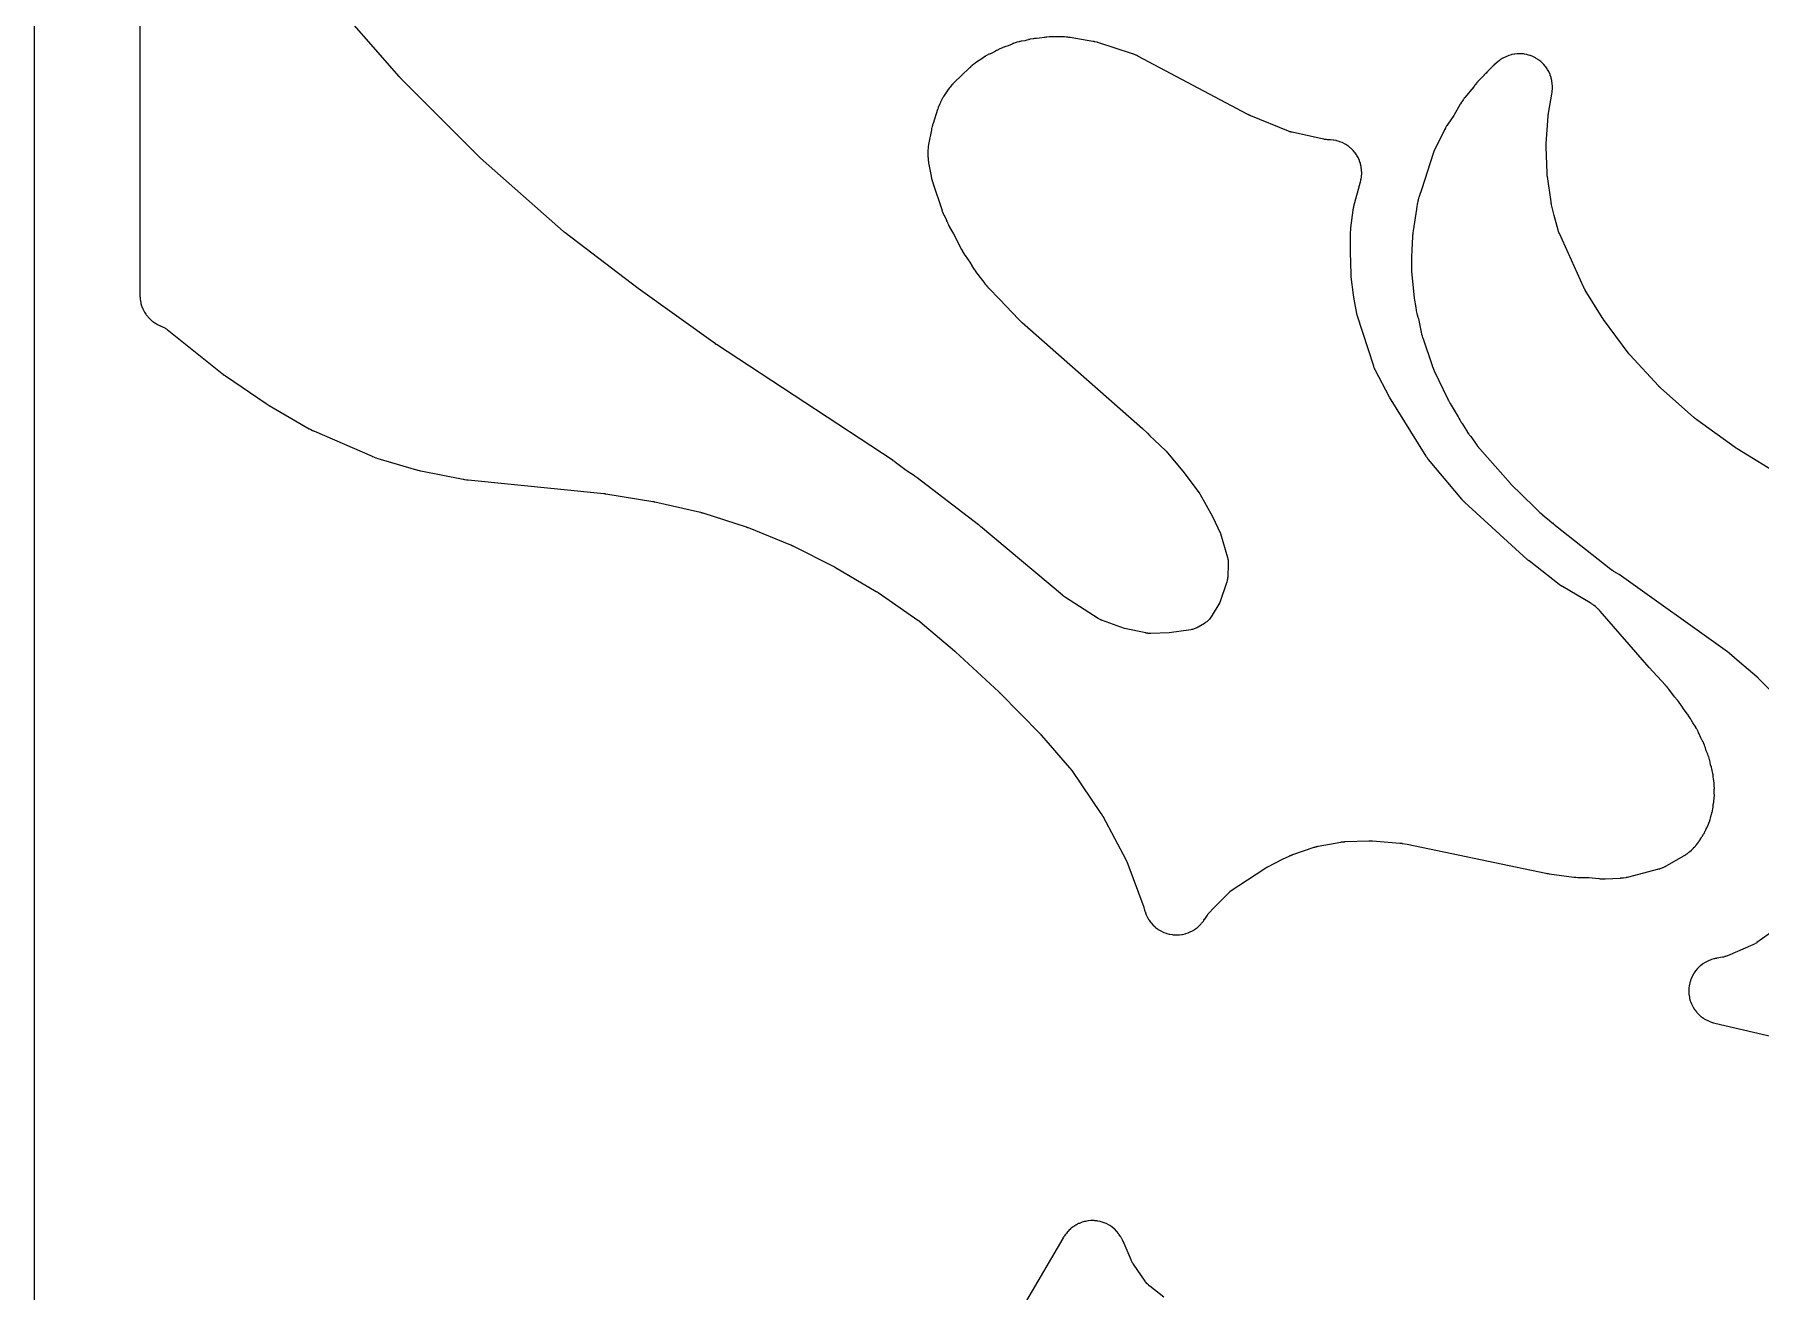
# Model space of a CAD drawing. Header units: millimetres. Extents: x 0 to 300, y 0 to 300.
# Drawn here: x -0.1 to 130.9, y 154.2 to 249.6 of the extents above; entities that cross this region are included whole.
import ezdxf

# ---------------------------------------------------------------- set-up
doc = ezdxf.new("R2010")
doc.units = ezdxf.units.MM
doc.layers.add('CUT', color=7, linetype='CONTINUOUS')

msp = doc.modelspace()

# ---------------------------------------------------------------- linework, layer by layer
at = {"layer": 'CUT'}
for points in [[(-0.0625, 1.4375), (-0.0625, 298.5625), (-0.0625, 299.4478), (-0.0589, 299.5212), (-0.0503, 299.5794), (-0.036, 299.6365), (-0.0162, 299.6918), (0.009, 299.745), (0.0392, 299.7954), (0.0743, 299.8427), (0.1137, 299.8863), (0.1573, 299.9257), (0.2046, 299.9608), (0.255, 299.991), (0.3082, 300.0162), (0.3635, 300.036), (0.4206, 300.0503), (0.4788, 300.0589), (0.5522, 300.0625), (1.4375, 300.0625), (2.5557, 300.0625), (153.037, 300.0625)], [(7.9375, 264.314), (7.9375, 229.8238), (7.9375, 229.8237), (7.9377, 229.8094), (7.9399, 229.7166), (7.9404, 229.7023), (7.943, 229.6466), (7.9451, 229.6181), (7.9625, 229.4359), (7.9706, 229.3794), (8.0048, 229.2021), (8.0182, 229.1466), (8.0691, 228.9734), (8.0878, 228.9194), (8.1549, 228.7518), (8.1786, 228.6998), (8.2614, 228.5394), (8.2899, 228.4899), (8.3876, 228.338), (8.4207, 228.2915), (8.5323, 228.1496), (8.5697, 228.1065), (8.6943, 227.9758), (8.7356, 227.9364), (8.8721, 227.8182), (8.917, 227.7829), (9.0641, 227.6782), (9.1121, 227.6473), (9.2685, 227.557), (9.3192, 227.5309), (9.4857, 227.4549), (9.511, 227.444), (9.5178, 227.4413), (9.5266, 227.4377), (9.6078, 227.4043), (9.6435, 227.3887), (9.7082, 227.3587), (9.7774, 227.3229), (9.8224, 227.2971), (9.8882, 227.2555), (9.9427, 227.2177), (9.9822, 227.1886), (9.9897, 227.1828), (9.999, 227.1754), (14.1742, 223.8349), (14.183, 223.828), (14.2445, 223.7807), (14.2541, 223.7735), (14.262, 223.7676), (14.2629, 223.7669), (14.3407, 223.7094), (14.3503, 223.7025), (14.4127, 223.6583), (14.423, 223.6512), (17.5153, 221.5549), (17.5237, 221.5494), (17.5822, 221.5111), (17.5913, 221.5053), (17.6651, 221.4589), (17.6694, 221.4562), (17.6725, 221.4543), (17.6816, 221.4487), (17.7406, 221.413), (17.7504, 221.4073), (20.7919, 219.6479), (20.8069, 219.6395), (20.9052, 219.5863), (20.9205, 219.5783), (21.0458, 219.5152), (21.0612, 219.5076), (21.1625, 219.4602), (21.1782, 219.4531), (21.1783, 219.453), (25.5579, 217.551), (25.5753, 217.5438), (25.6892, 217.4985), (25.7069, 217.4918), (25.8515, 217.4395), (25.8694, 217.4334), (25.9859, 217.3954), (26.004, 217.3898), (28.9309, 216.5357), (28.9434, 216.5322), (29.0247, 216.5103), (29.0373, 216.5071), (29.14, 216.4819), (29.1526, 216.4789), (29.2348, 216.4606), (29.2475, 216.4579), (32.4761, 215.8117), (32.4905, 215.809), (32.5847, 215.7926), (32.5992, 215.7902), (32.7179, 215.7725), (32.7324, 215.7705), (32.8272, 215.7587), (32.8419, 215.757), (43.1448, 214.7284), (43.1504, 214.7278), (43.1636, 214.7264), (43.1692, 214.7258), (43.1827, 214.7243), (43.1896, 214.7235), (43.2058, 214.7215), (43.2127, 214.7207), (43.2207, 214.7196), (43.2276, 214.7187), (43.2437, 214.7165), (43.2507, 214.7156), (43.2542, 214.7151), (43.2624, 214.7138), (43.2814, 214.7109), (43.2896, 214.7096), (46.8729, 214.1258), (46.8788, 214.1249), (46.8925, 214.1225), (46.8984, 214.1215), (46.9123, 214.1191), (46.9195, 214.1178), (46.9363, 214.1147), (46.9435, 214.1133), (46.9518, 214.1117), (46.959, 214.1103), (46.9757, 214.1069), (46.9829, 214.1054), (46.9865, 214.1047), (46.995, 214.1028), (47.0148, 214.0985), (47.0232, 214.0966), (50.4738, 213.3013), (50.4832, 213.2991), (50.505, 213.2938), (50.5143, 213.2915), (50.5256, 213.2886), (50.5348, 213.2862), (50.5564, 213.2805), (50.5656, 213.2781), (50.5762, 213.2751), (50.5855, 213.2725), (50.6069, 213.2664), (50.6161, 213.2637), (50.6273, 213.2603), (50.6365, 213.2575), (50.6578, 213.2509), (50.6669, 213.248), (53.9391, 212.1938), (53.9455, 212.1918), (53.9602, 212.1869), (53.9665, 212.1848), (53.9816, 212.1797), (53.9894, 212.177), (54.0074, 212.1707), (54.0151, 212.168), (54.024, 212.1648), (54.0317, 212.162), (54.0497, 212.1554), (54.0574, 212.1525), (54.0613, 212.151), (54.0703, 212.1475), (54.0914, 212.1393), (54.1004, 212.1357), (57.3069, 210.8385), (57.3155, 210.8349), (57.3356, 210.8266), (57.3442, 210.8229), (57.3545, 210.8185), (57.363, 210.8148), (57.3827, 210.8061), (57.3912, 210.8023), (57.4009, 210.7979), (57.4093, 210.7941), (57.4289, 210.7849), (57.4373, 210.781), (57.4475, 210.7761), (57.4559, 210.772), (57.4753, 210.7625), (57.4836, 210.7584), (60.6065, 209.1841), (60.6117, 209.1815), (60.6238, 209.1753), (60.6289, 209.1726), (60.6413, 209.1662), (60.6476, 209.1629), (60.6623, 209.1551), (60.6686, 209.1517), (60.6759, 209.1478), (60.6822, 209.1443), (60.6968, 209.1363), (60.7031, 209.1328), (60.7063, 209.131), (60.7136, 209.1268), (60.7308, 209.117), (60.7381, 209.1127), (63.8256, 207.3019), (63.8315, 207.2983), (63.8454, 207.29), (63.8514, 207.2864), (63.8655, 207.2779), (63.8727, 207.2734), (63.8896, 207.263), (63.8968, 207.2584), (63.9051, 207.2532), (63.9123, 207.2486), (63.929, 207.2378), (63.9361, 207.2331), (63.9398, 207.2307), (63.9482, 207.2251), (63.9676, 207.2119), (63.976, 207.2062), (66.9879, 205.1182), (66.9969, 205.112), (67.0176, 205.0972), (67.0265, 205.0908), (67.0371, 205.0831), (67.0458, 205.0766), (67.0661, 205.0615), (67.0747, 205.0549), (67.0846, 205.0473), (67.0932, 205.0406), (67.1131, 205.025), (67.1216, 205.0182), (67.132, 205.0099), (67.1404, 205.003), (67.1599, 204.9868), (67.1682, 204.9799), (69.7617, 202.783), (69.7721, 202.7741), (69.7828, 202.7649), (69.7864, 202.7618), (69.7951, 202.7542), (69.7988, 202.751), (69.8031, 202.7472), (69.8068, 202.7439), (69.8154, 202.7362), (69.8187, 202.7333), (69.8256, 202.727), (69.8355, 202.718), (69.8398, 202.714), (73.123, 199.6746), (73.1337, 199.6646), (73.1447, 199.6542), (73.1484, 199.6507), (73.1574, 199.6422), (73.1612, 199.6385), (73.1656, 199.6342), (73.1694, 199.6305), (73.1783, 199.6218), (73.1816, 199.6185), (73.1888, 199.6115), (73.1989, 199.6013), (73.2033, 199.5968), (76.2791, 196.4667), (76.283, 196.4627), (76.292, 196.4535), (76.2959, 196.4495), (76.305, 196.44), (76.3097, 196.435), (76.3206, 196.4235), (76.3252, 196.4186), (76.3305, 196.4128), (76.3352, 196.4078), (76.3459, 196.3961), (76.3499, 196.3917), (76.3585, 196.3821), (76.3707, 196.3684), (76.376, 196.3623), (78.5029, 193.9186), (78.5116, 193.9084), (78.5318, 193.8845), (78.5404, 193.8742), (78.5507, 193.8616), (78.5591, 193.8512), (78.5785, 193.8268), (78.5867, 193.8163), (78.5961, 193.8041), (78.6042, 193.7934), (78.6229, 193.7684), (78.6308, 193.7576), (78.6404, 193.7444), (78.6482, 193.7335), (78.6661, 193.708), (78.6737, 193.6969), (80.8815, 190.4501), (80.8884, 190.4399), (80.9041, 190.416), (80.9108, 190.4058), (80.9189, 190.3932), (80.9255, 190.3828), (80.9406, 190.3585), (80.947, 190.348), (80.9543, 190.3359), (80.9605, 190.3254), (80.975, 190.3007), (80.9811, 190.2901), (80.9885, 190.277), (80.9944, 190.2663), (81.0082, 190.2412), (81.014, 190.2304), (82.7882, 186.8893), (82.7951, 186.8759), (82.8111, 186.8445), (82.8179, 186.831), (82.8259, 186.8145), (82.8325, 186.8009), (82.8474, 186.769), (82.8537, 186.7552), (82.8608, 186.7394), (82.8668, 186.7256), (82.8807, 186.6932), (82.8865, 186.6793), (82.8934, 186.6622), (82.899, 186.6482), (82.9118, 186.6154), (82.9171, 186.6013), (84.1231, 183.3374), (84.1256, 183.3307), (84.1312, 183.3151), (84.1322, 183.3122), (84.1425, 183.2817), (84.162, 183.2202), (84.17, 183.1935), (84.1782, 183.1645), (84.1802, 183.1574), (84.1934, 183.11), (84.1957, 183.1019), (84.2197, 183.0202), (84.2287, 182.9921), (84.29, 182.8156), (84.3119, 182.7614), (84.3891, 182.5938), (84.4161, 182.5421), (84.5092, 182.3828), (84.5411, 182.3339), (84.6493, 182.1844), (84.6857, 182.1389), (84.8079, 182.0006), (84.8487, 181.9588), (84.9837, 181.8331), (85.0283, 181.7954), (85.1749, 181.6834), (85.223, 181.6502), (85.3798, 181.553), (85.4308, 181.5247), (85.5963, 181.4431), (85.6499, 181.4199), (85.8226, 181.3548), (85.8781, 181.3369), (86.0563, 181.2889), (86.1133, 181.2765), (86.2953, 181.246), (86.3533, 181.2392), (86.5373, 181.2266), (86.5957, 181.2254), (86.7801, 181.2307), (86.8383, 181.2352), (87.0214, 181.2585), (87.0789, 181.2686), (87.2588, 181.3095), (87.315, 181.3252), (87.4901, 181.3833), (87.5446, 181.4044), (87.7132, 181.4793), (87.7653, 181.5056), (87.9259, 181.5965), (87.9752, 181.6277), (88.1262, 181.7338), (88.1722, 181.7697), (88.3122, 181.8899), (88.3545, 181.9301), (88.4821, 182.0634), (88.5204, 182.1075), (88.636, 182.2545), (88.6535, 182.2779), (88.6865, 182.3244), (88.6948, 182.3364), (88.7478, 182.415), (88.7558, 182.4272), (88.9545, 182.738), (88.9611, 182.7482), (88.9671, 182.7573), (88.9793, 182.7716), (88.9883, 182.7816), (88.995, 182.7891), (89.5243, 183.3681), (90.6744, 184.5215), (90.6827, 184.5297), (90.6932, 184.54), (93.3118, 186.2625), (93.3224, 186.2694), (93.3472, 186.2852), (93.3579, 186.2919), (93.371, 186.3), (93.3818, 186.3066), (93.4071, 186.3217), (93.4179, 186.3282), (93.4305, 186.3354), (93.4415, 186.3417), (93.4672, 186.3561), (93.4782, 186.3622), (93.4918, 186.3696), (93.5029, 186.3755), (93.529, 186.3892), (93.5402, 186.395), (94.6697, 186.9682), (95.1721, 187.212), (95.1842, 187.2178), (95.2127, 187.2311), (95.2249, 187.2367), (95.2399, 187.2434), (95.2523, 187.2489), (95.2811, 187.2613), (95.2935, 187.2665), (95.3078, 187.2724), (95.3203, 187.2775), (95.3495, 187.2891), (95.3621, 187.2939), (95.3775, 187.2997), (95.3901, 187.3044), (95.4196, 187.3151), (95.4323, 187.3196), (97.0517, 187.878), (97.0583, 187.8803), (97.0619, 187.8815), (97.0734, 187.8852), (97.0889, 187.89), (97.1079, 187.8957), (97.1235, 187.9002), (97.16, 187.9105), (97.1757, 187.9148), (97.1937, 187.9195), (97.2095, 187.9234), (97.2464, 187.9324), (97.2622, 187.9361), (97.2815, 187.9404), (97.2974, 187.9438), (97.3346, 187.9514), (97.3506, 187.9545), (97.3609, 187.9564), (99.0744, 188.2699), (99.0903, 188.2727), (99.1274, 188.2788), (99.1433, 188.2813), (99.1623, 188.2841), (99.1781, 188.2862), (99.2151, 188.291), (99.2309, 188.2928), (99.2491, 188.2948), (99.2651, 188.2965), (99.3022, 188.2999), (99.3182, 188.3012), (99.3376, 188.3027), (99.3536, 188.3037), (99.3909, 188.3058), (99.4068, 188.3066), (101.2039, 188.376), (101.2176, 188.3764), (101.2496, 188.3771), (101.2633, 188.3774), (101.28, 188.3775), (101.2937, 188.3775), (101.3256, 188.3773), (101.3393, 188.3771), (101.3551, 188.3767), (101.3687, 188.3763), (101.4007, 188.3751), (101.4144, 188.3745), (101.431, 188.3736), (101.4447, 188.3728), (101.4766, 188.3706), (101.4902, 188.3696), (103.5634, 188.1968), (103.5704, 188.1962), (103.5866, 188.1947), (103.5936, 188.1941), (103.6103, 188.1924), (103.6189, 188.1915), (103.6388, 188.1894), (103.6474, 188.1884), (103.6572, 188.1872), (103.6658, 188.1862), (103.6858, 188.1836), (103.6943, 188.1825), (103.6988, 188.1819), (103.7089, 188.1804), (103.7324, 188.1769), (103.7424, 188.1753), (104.1134, 188.1156), (114.635, 185.9151), (114.6449, 185.9131), (114.7139, 185.8998), (114.7246, 185.8979), (114.8109, 185.883), (114.8214, 185.8813), (114.8898, 185.8707), (114.901, 185.869), (116.7681, 185.616), (116.787, 185.6138), (116.9099, 185.6011), (116.9289, 185.5994), (117.0835, 185.5884), (117.1025, 185.5873), (117.226, 185.5824), (117.245, 185.582), (117.8992, 185.5768), (118.6791, 185.4997), (118.6895, 185.4988), (118.7621, 185.4929), (118.7729, 185.4921), (118.8206, 185.4891), (118.8436, 185.4881), (118.9869, 185.4846), (119.0091, 185.4844), (119.0475, 185.4849), (119.0579, 185.4851), (119.1299, 185.4872), (119.1415, 185.4877), (120.3235, 185.5456), (120.3388, 185.5466), (120.4382, 185.554), (120.4534, 185.5554), (120.513, 185.5614), (120.5435, 185.5652), (120.7404, 185.5952), (120.7706, 185.6006), (120.8293, 185.6127), (120.8442, 185.6159), (120.9413, 185.6385), (120.9562, 185.6421), (123.1287, 186.2052), (123.1419, 186.2088), (123.2278, 186.2331), (123.2409, 186.237), (123.2922, 186.2528), (123.3182, 186.2615), (123.4838, 186.3211), (123.5346, 186.342), (123.5407, 186.3448), (123.6946, 186.4162), (123.7193, 186.4284), (123.7669, 186.4532), (123.779, 186.4597), (123.8573, 186.5028), (123.8693, 186.5096), (125.0762, 187.2105), (125.0879, 187.2175), (125.1637, 187.2638), (125.1753, 187.2711), (125.2017, 187.2881), (125.204, 187.2894), (125.2822, 187.3376), (125.2942, 187.3451), (125.3405, 187.3752), (125.3638, 187.3911), (125.511, 187.4967), (125.5554, 187.5318), (125.692, 187.6508), (125.7129, 187.6699), (125.7527, 187.7081), (125.7628, 187.718), (125.8277, 187.7831), (125.8375, 187.7932), (125.9153, 187.8751), (125.9274, 187.8882), (126.0045, 187.9743), (126.0161, 187.9877), (126.0609, 188.0407), (126.083, 188.0686), (126.2211, 188.2536), (126.2416, 188.2827), (126.2797, 188.3406), (126.2892, 188.3556), (126.3499, 188.454), (126.359, 188.4693), (126.4317, 188.5955), (126.4491, 188.6182), (126.4586, 188.631), (126.4951, 188.6813), (126.5131, 188.7076), (126.6239, 188.8788), (126.6555, 188.934), (126.7475, 189.116), (126.7611, 189.1448), (126.7862, 189.2017), (126.7924, 189.2163), (126.7996, 189.2338), (126.813, 189.2571), (126.8206, 189.2707), (126.8692, 189.3603), (126.8764, 189.3742), (126.9042, 189.4287), (126.9177, 189.457), (126.9992, 189.6406), (127.0217, 189.6991), (127.0837, 189.8901), (127.0926, 189.9202), (127.1084, 189.9793), (127.1122, 189.9945), (127.136, 190.0936), (127.1395, 190.1089), (127.1472, 190.1452), (127.1647, 190.1915), (127.1697, 190.2051), (127.201, 190.2943), (127.2056, 190.3081), (127.2232, 190.3622), (127.2315, 190.3901), (127.2803, 190.57), (127.2928, 190.6268), (127.3239, 190.8106), (127.3281, 190.8394), (127.3348, 190.8958), (127.3364, 190.9103), (127.3454, 191.0044), (127.3466, 191.0189), (127.3536, 191.1169), (127.3728, 191.2077), (127.3755, 191.2212), (127.3921, 191.309), (127.3945, 191.3226), (127.4032, 191.3756), (127.4071, 191.4028), (127.4278, 191.578), (127.4317, 191.6328), (127.4363, 191.8091), (127.4363, 191.8366), (127.4353, 191.8904), (127.4348, 191.9041), (127.431, 191.9934), (127.4303, 192.0072), (127.4238, 192.1054), (127.4296, 192.1878), (127.4304, 192.2008), (127.4346, 192.2853), (127.4351, 192.2983), (127.4365, 192.3492), (127.4366, 192.3752), (127.434, 192.5422), (127.4309, 192.5942), (127.4138, 192.7602), (127.4105, 192.7861), (127.4031, 192.8364), (127.4011, 192.8493), (127.3869, 192.9327), (127.3846, 192.9455), (127.3598, 193.0748), (127.35, 193.2241), (127.3485, 193.2418), (127.3376, 193.3561), (127.3357, 193.3737), (127.3271, 193.4421), (127.3217, 193.477), (127.2797, 193.7027), (127.2722, 193.7372), (127.2557, 193.8041), (127.2512, 193.8212), (127.2203, 193.9319), (127.2153, 193.9488), (127.1549, 194.1432), (127.1195, 194.3276), (127.1163, 194.343), (127.0945, 194.4425), (127.091, 194.4577), (127.0763, 194.5171), (127.068, 194.5474), (127.009, 194.7422), (126.9992, 194.772), (126.9784, 194.8295), (126.9729, 194.8442), (126.9358, 194.9391), (126.9299, 194.9536), (126.8261, 195.2003), (126.757, 195.4224), (126.7525, 195.4362), (126.7223, 195.5255), (126.7175, 195.5391), (126.6981, 195.5923), (126.6875, 195.6193), (126.6145, 195.793), (126.6026, 195.8194), (126.5781, 195.8705), (126.5717, 195.8835), (126.529, 195.9675), (126.5222, 195.9803), (126.4103, 196.1878), (126.2865, 196.4818), (126.2811, 196.4942), (126.2449, 196.5749), (126.2392, 196.5872), (126.2164, 196.6352), (126.2042, 196.6595), (126.1212, 196.8154), (126.1079, 196.8391), (126.0809, 196.8848), (126.0738, 196.8964), (126.0271, 196.9714), (126.0198, 196.9828), (125.8003, 197.318), (125.6972, 197.509), (125.6864, 197.5281), (125.6142, 197.6509), (125.6028, 197.6696), (125.5067, 197.8202), (125.4945, 197.8385), (125.4136, 197.9557), (125.4008, 197.9735), (125.1576, 198.2994), (124.9269, 198.6517), (124.9155, 198.6685), (124.8398, 198.776), (124.8279, 198.7923), (124.7284, 198.9239), (124.7159, 198.9399), (124.6332, 199.042), (124.6202, 199.0575), (124.4183, 199.2902), (123.9887, 199.8659), (123.9789, 199.8786), (123.9142, 199.9606), (123.9041, 199.9731), (123.8202, 200.0738), (123.8097, 200.086), (123.7408, 200.1644), (123.73, 200.1764), (122.4924, 201.5096), (118.7774, 205.7909), (118.7666, 205.803), (118.696, 205.8801), (118.685, 205.8918), (118.6413, 205.937), (118.6183, 205.9595), (118.4672, 206.0999), (118.4178, 206.1411), (118.315, 206.2179), (118.3077, 206.2237), (118.2973, 206.2311), (118.2623, 206.2573), (118.2274, 206.2848), (118.2171, 206.2933), (118.1675, 206.3301), (118.1144, 206.3617), (118.0977, 206.3705), (118.0888, 206.3761), (118.0141, 206.4224), (118.0025, 206.4294), (115.9041, 207.6652), (115.8919, 207.6725), (115.8634, 207.6899), (115.8513, 207.6975), (115.8366, 207.7068), (115.8245, 207.7145), (115.7966, 207.7328), (115.7848, 207.7407), (115.7712, 207.7499), (115.7594, 207.758), (115.7321, 207.7772), (115.7205, 207.7854), (115.7064, 207.7957), (115.6949, 207.8042), (115.6682, 207.8242), (115.6569, 207.8328), (113.3684, 209.6061), (113.3612, 209.6118), (113.3443, 209.6251), (113.3371, 209.6308), (113.3284, 209.6379), (113.3213, 209.6437), (113.3047, 209.6574), (113.2976, 209.6633), (113.2895, 209.6701), (113.2825, 209.6761), (113.2662, 209.6901), (113.2593, 209.6961), (113.2509, 209.7035), (113.244, 209.7097), (113.228, 209.724), (113.2212, 209.7302), (108.485, 214.0637), (108.474, 214.0739), (108.4486, 214.098), (108.4378, 214.1084), (108.4247, 214.1212), (108.4141, 214.1318), (108.3895, 214.1566), (108.379, 214.1674), (108.3671, 214.1798), (108.3569, 214.1907), (108.3331, 214.2164), (108.323, 214.2275), (108.3108, 214.2411), (108.3009, 214.2524), (108.278, 214.2789), (108.2683, 214.2903), (105.7519, 217.2995), (105.7419, 217.3116), (105.7189, 217.3401), (105.7091, 217.3524), (105.6974, 217.3676), (105.6878, 217.38), (105.6658, 217.4093), (105.6565, 217.422), (105.646, 217.4365), (105.6369, 217.4493), (105.6159, 217.4794), (105.607, 217.4923), (105.5964, 217.5082), (105.5877, 217.5213), (105.5678, 217.5521), (105.5594, 217.5653), (102.7685, 222.048), (101.6984, 224.107), (101.6942, 224.1153), (101.6877, 224.1281), (101.6772, 224.1495), (101.6635, 224.1783), (101.6518, 224.2041), (101.6428, 224.2247), (101.6377, 224.2366), (101.6359, 224.241), (101.6255, 224.2668), (101.6034, 224.3247), (101.5908, 224.3596), (101.5868, 224.3715), (101.5839, 224.3803), (100.3228, 228.2607), (100.1337, 229.3197), (100.048, 229.7999), (99.8824, 231.1623), (99.8812, 231.1723), (99.8787, 231.1957), (99.8776, 231.2057), (99.8764, 231.218), (99.8755, 231.228), (99.8734, 231.2515), (99.8726, 231.2616), (99.8717, 231.2731), (99.871, 231.2832), (99.8695, 231.3067), (99.8689, 231.3168), (99.8682, 231.3291), (99.8677, 231.3392), (99.8667, 231.3627), (99.8664, 231.3728), (99.8138, 233.0549), (99.8138, 233.1618), (99.8138, 234.3919), (99.8437, 234.8851), (100.0226, 236.2312), (100.0246, 236.2455), (100.0296, 236.2789), (100.0319, 236.2931), (100.0347, 236.3105), (100.0372, 236.3248), (100.0433, 236.3579), (100.046, 236.3721), (100.0492, 236.3884), (100.0521, 236.4026), (100.0592, 236.4355), (100.0624, 236.4496), (100.0664, 236.4668), (100.0698, 236.4809), (100.0779, 236.5136), (100.0816, 236.5276), (100.5732, 238.3714), (100.5735, 238.3723), (100.577, 238.3864), (100.5991, 238.4779), (100.6023, 238.492), (100.6142, 238.5473), (100.6196, 238.5757), (100.6499, 238.7588), (100.6566, 238.8163), (100.669, 238.999), (100.6701, 239.0569), (100.6648, 239.2399), (100.6603, 239.2976), (100.6373, 239.4793), (100.6273, 239.5363), (100.587, 239.7149), (100.5715, 239.7707), (100.5142, 239.9445), (100.4934, 239.9986), (100.4195, 240.1661), (100.3936, 240.2179), (100.304, 240.3775), (100.2732, 240.4266), (100.1686, 240.5768), (100.1332, 240.6227), (100.0146, 240.7621), (99.975, 240.8044), (99.8435, 240.9317), (99.8, 240.9699), (99.6568, 241.084), (99.6098, 241.1179), (99.4563, 241.2176), (99.4063, 241.2468), (99.2439, 241.3313), (99.1913, 241.3555), (99.0215, 241.424), (98.9668, 241.443), (98.7912, 241.4948), (98.7349, 241.5084), (98.5551, 241.543), (98.4978, 241.5512), (98.313, 241.5685), (98.2841, 241.5705), (98.2257, 241.5732), (98.2156, 241.5736), (98.1431, 241.5756), (98.1351, 241.5758), (98.1261, 241.5759), (98.1203, 241.576), (98.0766, 241.5779), (97.9924, 241.5834), (97.956, 241.5866), (97.9198, 241.5912), (97.8381, 241.6034), (97.7894, 241.6121), (97.773, 241.6155), (97.7609, 241.618), (95.3931, 242.1405), (95.3839, 242.1426), (95.3695, 242.1459), (95.346, 242.1517), (95.3144, 242.1599), (95.2866, 242.1676), (95.2645, 242.1741), (95.252, 242.1779), (95.2473, 242.1794), (95.2203, 242.1883), (95.1606, 242.2089), (95.125, 242.2221), (95.1131, 242.2268), (95.1043, 242.2303), (92.2499, 243.389), (92.2393, 243.3934), (92.2146, 243.4038), (92.204, 243.4083), (92.1912, 243.4139), (92.1807, 243.4186), (92.1563, 243.4296), (92.1459, 243.4344), (92.1339, 243.4399), (92.1235, 243.4449), (92.0994, 243.4565), (92.0891, 243.4616), (92.0766, 243.4678), (92.0663, 243.473), (92.0425, 243.4852), (92.0324, 243.4905), (83.6906, 247.9147), (83.679, 247.9207), (83.6034, 247.9587), (83.5917, 247.9644), (83.5458, 247.9863), (83.5221, 247.9969), (83.3664, 248.0629), (83.3422, 248.0726), (83.2946, 248.0903), (83.2823, 248.0948), (83.2025, 248.1226), (83.1901, 248.1268), (80.7213, 248.9288), (80.7112, 248.932), (80.6404, 248.9536), (80.6298, 248.9568), (80.5832, 248.9701), (80.5606, 248.9761), (80.419, 249.0106), (80.3971, 249.0155), (80.3589, 249.0233), (80.3485, 249.0253), (80.2766, 249.0387), (80.2649, 249.0408), (78.534, 249.3276), (78.5332, 249.3277), (78.4515, 249.3412), (78.4393, 249.3431), (78.3606, 249.3545), (78.3484, 249.3561), (78.3009, 249.362), (78.2766, 249.3645), (78.118, 249.3776), (78.0935, 249.3792), (78.0457, 249.3811), (78.0335, 249.3815), (77.9539, 249.3832), (77.9416, 249.3834), (77.1194, 249.384), (77.107, 249.3839), (77.0263, 249.3823), (77.0139, 249.3819), (76.9654, 249.38), (76.9407, 249.3785), (76.7799, 249.3653), (76.7552, 249.3627), (76.7071, 249.3567), (76.6948, 249.3551), (76.6149, 249.3435), (76.6027, 249.3416), (76.2242, 249.2787), (75.9902, 249.2663), (75.9721, 249.2651), (75.8542, 249.2552), (75.8361, 249.2534), (75.7656, 249.2454), (75.7296, 249.2401), (75.4968, 249.1991), (75.4612, 249.1917), (75.3922, 249.1752), (75.3745, 249.1707), (75.2604, 249.1397), (75.2429, 249.1347), (75.1055, 249.0928), (74.8347, 249.0478), (74.8223, 249.0456), (74.7418, 249.0305), (74.7295, 249.028), (74.6813, 249.0179), (74.6568, 249.0122), (74.5002, 248.9725), (74.452, 248.9581), (74.2993, 248.9053), (74.2757, 248.8966), (74.2299, 248.8786), (74.2182, 248.8739), (74.1427, 248.8423), (74.1311, 248.8373), (73.8311, 248.7046), (73.6575, 248.6517), (73.6401, 248.6461), (73.5278, 248.6081), (73.5107, 248.602), (73.444, 248.5772), (73.4102, 248.5635), (73.1937, 248.4674), (73.1608, 248.4517), (73.0977, 248.4189), (73.0816, 248.4103), (72.9781, 248.3526), (72.9623, 248.3435), (72.812, 248.2536), (72.4837, 248.1083), (72.4712, 248.1026), (72.3903, 248.0646), (72.3779, 248.0586), (72.3298, 248.0346), (72.3054, 248.0218), (72.1493, 247.9348), (72.1256, 247.9208), (72.0799, 247.8926), (72.0683, 247.8852), (71.9933, 247.8364), (71.9819, 247.8288), (71.3693, 247.4096), (71.3594, 247.4027), (71.2956, 247.3571), (71.2859, 247.35), (71.248, 247.3218), (71.229, 247.307), (71.1071, 247.2084), (71.0886, 247.1928), (71.0532, 247.1617), (71.0442, 247.1536), (70.9863, 247.1007), (70.9775, 247.0925), (70.9203, 247.038), (70.9158, 247.0339), (70.9036, 247.0226), (69.7229, 245.8977), (69.7116, 245.8867), (69.639, 245.8138), (69.628, 245.8025), (69.5856, 245.7576), (69.5645, 245.734), (69.4315, 245.5774), (69.4116, 245.5528), (69.3742, 245.5037), (69.3648, 245.491), (69.3046, 245.4076), (69.2955, 245.3946), (68.9846, 244.9388), (68.9773, 244.9278), (68.9305, 244.8559), (68.9234, 244.8448), (68.8963, 244.801), (68.8829, 244.7782), (68.8002, 244.6307), (68.7765, 244.5836), (68.7071, 244.4293), (68.6968, 244.405), (68.6777, 244.3571), (68.673, 244.3448), (68.6549, 244.2963), (68.573, 244.1202), (68.5591, 244.0878), (68.5337, 244.0237), (68.5275, 244.0072), (68.4885, 243.8993), (68.4827, 243.8826), (68.133, 242.8185), (68.1272, 242.7999), (68.0916, 242.6784), (68.0864, 242.6596), (68.0673, 242.5857), (68.0422, 242.4914), (68.0368, 242.4699), (68.0283, 242.4325), (68.0261, 242.4223), (68.0113, 242.3517), (68.009, 242.3403), (67.7947, 241.2085), (67.7918, 241.1921), (67.7748, 241.0859), (67.7723, 241.0696), (67.7639, 241.0055), (67.7604, 240.9726), (67.7439, 240.7582), (67.7423, 240.7251), (67.7409, 240.6605), (67.7408, 240.6439), (67.7415, 240.5363), (67.7418, 240.5198), (67.75, 240.2777), (67.7504, 240.2673), (67.7541, 240.1947), (67.7548, 240.1839), (67.7581, 240.1363), (67.7601, 240.1134), (67.7754, 239.9709), (67.7782, 239.949), (67.7837, 239.911), (67.7853, 239.9007), (67.7969, 239.8297), (67.7989, 239.8182), (67.9819, 238.8188), (67.9861, 238.798), (68.0155, 238.6643), (68.0203, 238.6438), (68.0631, 238.4773), (68.0687, 238.457), (68.1074, 238.3256), (68.1138, 238.3054), (68.7914, 236.2726), (68.7948, 236.2626), (68.8193, 236.1933), (68.823, 236.183), (68.8399, 236.1378), (68.8484, 236.1163), (68.9043, 235.9827), (68.9133, 235.9622), (68.9296, 235.9271), (68.9341, 235.9176), (68.9658, 235.8522), (68.971, 235.8416), (69.132, 235.5253), (69.1627, 235.4405), (69.1673, 235.4282), (69.1981, 235.3488), (69.2029, 235.3367), (69.2225, 235.2893), (69.233, 235.2653), (69.3047, 235.111), (69.3163, 235.0874), (69.3399, 235.042), (69.346, 235.0304), (69.3869, 234.9557), (69.3933, 234.9443), (69.6896, 234.4296), (70.2876, 233.2544), (70.2979, 233.2352), (70.3666, 233.1116), (70.3775, 233.0928), (70.4692, 232.9409), (70.4808, 232.9225), (70.5582, 232.8042), (70.5705, 232.7862), (70.9201, 232.2922), (71.0991, 231.9811), (71.109, 231.9646), (71.1749, 231.8582), (71.1853, 231.8419), (71.2722, 231.7112), (71.2832, 231.6953), (71.3557, 231.5933), (71.3672, 231.5778), (72.0635, 230.6632), (72.0741, 230.6497), (72.144, 230.5632), (72.1549, 230.55), (72.2457, 230.444), (72.257, 230.4311), (72.3317, 230.3487), (72.3434, 230.3362), (73.1675, 229.4776), (74.6379, 227.9444), (74.6477, 227.9344), (74.7045, 227.8779), (74.726, 227.8565), (74.7351, 227.8476), (74.81, 227.7759), (74.8192, 227.7672), (74.8801, 227.7113), (74.8896, 227.7029), (84.035, 219.6623), (84.4006, 219.3079), (84.602, 219.1126), (84.9119, 218.8123), (85.8219, 217.9301), (87.1866, 216.3047), (88.3842, 214.7096), (89.3444, 212.9908), (89.9531, 211.698), (90.4796, 209.874), (90.4829, 209.8623), (90.4872, 209.8465), (90.4988, 209.7994), (90.5109, 209.7436), (90.5249, 209.6606), (90.5346, 209.5798), (90.5408, 209.495), (90.5423, 209.4362), (90.5422, 209.3868), (90.5417, 209.3708), (90.5413, 209.3586), (90.5005, 208.4067), (90.5, 208.3961), (90.4991, 208.3797), (90.4972, 208.3526), (90.4941, 208.3162), (90.4919, 208.2948), (90.4897, 208.2756), (90.4816, 208.2233), (90.4675, 208.147), (90.451, 208.0753), (90.4374, 208.0252), (90.4251, 207.9838), (90.4207, 207.9705), (90.4174, 207.9604), (89.9077, 206.4504), (89.2413, 205.3706), (89.2173, 205.3337), (89.1717, 205.2672), (89.1183, 205.1972), (89.0806, 205.1524), (89.0207, 205.0879), (88.9788, 205.047), (88.9129, 204.9887), (88.8671, 204.9521), (88.7959, 204.9005), (88.7431, 204.8661), (88.7298, 204.8579), (88.2673, 204.5907), (88.2305, 204.5706), (88.1622, 204.5353), (88.086, 204.5003), (88.0342, 204.4793), (87.955, 204.4516), (87.9015, 204.4356), (87.8201, 204.4153), (87.7447, 204.4002), (87.7034, 204.3929), (86.0478, 204.1413), (84.6643, 204.1031), (84.655, 204.1029), (84.6405, 204.1026), (84.6249, 204.1025), (84.6176, 204.1027), (84.5711, 204.1046), (84.4939, 204.1097), (84.4598, 204.1127), (84.4258, 204.1169), (84.3491, 204.1281), (84.3033, 204.1359), (84.2879, 204.139), (84.2766, 204.1413), (82.6644, 204.4827), (80.9941, 205.0849), (80.9844, 205.0885), (80.9694, 205.0941), (80.9447, 205.1037), (80.9119, 205.1171), (80.8829, 205.1295), (80.8601, 205.1397), (80.8471, 205.1457), (80.8423, 205.1479), (80.8144, 205.1616), (80.7674, 205.1856), (80.7195, 205.213), (80.6878, 205.232), (80.6773, 205.2387), (80.6695, 205.2436), (78.2007, 206.8309), (78.1888, 206.8387), (78.161, 206.8572), (78.1492, 206.8652), (78.1348, 206.8751), (78.1231, 206.8832), (78.096, 206.9026), (78.0844, 206.911), (78.0712, 206.9207), (78.0598, 206.9292), (78.0333, 206.9494), (78.022, 206.9582), (78.0083, 206.969), (77.9971, 206.9779), (77.9713, 206.9989), (77.9603, 207.008), (71.7358, 212.2334), (71.7334, 212.2354), (71.7226, 212.2444), (71.7177, 212.2485), (71.6835, 212.2766), (71.6782, 212.2809), (71.6352, 212.3155), (71.6299, 212.3197), (71.5956, 212.3466), (71.5899, 212.351), (66.9272, 215.9213), (66.9195, 215.9271), (66.8655, 215.9671), (66.8571, 215.9731), (66.7889, 216.0218), (66.7806, 216.0277), (66.7261, 216.0652), (66.7171, 216.0713), (66.0936, 216.4843), (65.2972, 217.0833), (65.2899, 217.0887), (65.2392, 217.1257), (65.2313, 217.1314), (65.1672, 217.1765), (65.1594, 217.1819), (65.1083, 217.2167), (65.0998, 217.2224), (51.6885, 226.0267), (51.6763, 226.0348), (51.6657, 226.0419), (51.6585, 226.0467), (51.6419, 226.0581), (51.6343, 226.0634), (51.6288, 226.0672), (51.6251, 226.0698), (51.6156, 226.0765), (51.6116, 226.0794), (45.7587, 230.2773), (40.2127, 234.5108), (40.2075, 234.5147), (40.1955, 234.5241), (40.1903, 234.5281), (40.1781, 234.5377), (40.1718, 234.5427), (40.1572, 234.5544), (40.151, 234.5594), (40.1438, 234.5653), (40.1376, 234.5704), (40.1232, 234.5824), (40.117, 234.5876), (40.1139, 234.5902), (40.1067, 234.5963), (40.0899, 234.6109), (40.0827, 234.6171), (33.7893, 240.174), (33.7849, 240.1779), (33.7747, 240.187), (33.7703, 240.191), (33.7599, 240.2004), (33.7546, 240.2053), (33.7422, 240.2167), (33.7369, 240.2216), (33.7308, 240.2273), (33.7255, 240.2323), (33.7133, 240.244), (33.708, 240.249), (33.7054, 240.2515), (33.6993, 240.2575), (33.685, 240.2716), (33.6789, 240.2776), (27.7267, 246.2569), (27.7226, 246.261), (27.713, 246.2708), (27.7089, 246.275), (27.6992, 246.285), (27.6942, 246.2902), (27.6826, 246.3023), (27.6777, 246.3075), (27.672, 246.3136), (27.6671, 246.3189), (27.6557, 246.3312), (27.6508, 246.3365), (27.6483, 246.3392), (27.6426, 246.3455), (27.6294, 246.3604), (27.6237, 246.3668), (22.0665, 252.7138)], [(132.6359, 215.9907), (129.1611, 218.128), (129.1553, 218.1316), (129.1418, 218.14), (129.136, 218.1437), (129.1223, 218.1523), (129.1153, 218.1569), (129.0989, 218.1675), (129.092, 218.1721), (129.0839, 218.1774), (129.0769, 218.1821), (129.0607, 218.193), (129.0538, 218.1977), (129.0503, 218.2002), (129.0422, 218.2058), (129.0233, 218.2192), (129.0152, 218.2249), (126.1142, 220.3214), (126.0569, 220.3629), (126.0479, 220.3695), (126.0269, 220.385), (126.018, 220.3917), (126.0073, 220.3999), (125.9985, 220.4067), (125.9781, 220.4226), (125.9694, 220.4295), (125.9594, 220.4375), (125.9507, 220.4445), (125.9307, 220.461), (125.9221, 220.4681), (125.9117, 220.4768), (125.9033, 220.4841), (125.8836, 220.501), (125.8753, 220.5083), (123.3449, 222.7489), (123.3364, 222.7565), (123.3167, 222.7744), (123.3084, 222.7821), (123.2982, 222.7915), (123.2899, 222.7993), (123.2714, 222.817), (123.2541, 222.8344), (123.2461, 222.8426), (123.2364, 222.8525), (123.2286, 222.8607), (123.2103, 222.88), (123.2026, 222.8883), (121.0519, 225.2176), (121.0438, 225.2266), (121.0248, 225.2477), (121.0167, 225.2568), (121.007, 225.2679), (120.999, 225.2771), (120.9807, 225.2987), (120.9728, 225.3081), (120.9639, 225.3188), (120.9562, 225.3282), (120.9537, 225.3313), (120.9385, 225.3503), (120.9309, 225.3598), (120.9218, 225.3715), (120.9144, 225.3811), (120.8972, 225.4036), (120.89, 225.4133), (119.021, 227.9389), (119.0154, 227.9466), (119.0024, 227.9646), (118.9969, 227.9723), (118.9901, 227.9818), (118.9847, 227.9896), (118.9724, 228.0073), (118.961, 228.0246), (118.9558, 228.0326), (118.9495, 228.0423), (118.9443, 228.0503), (118.9325, 228.0691), (118.9275, 228.0772), (117.6435, 230.1575), (117.6361, 230.1697), (117.6191, 230.1982), (117.612, 230.2104), (117.6033, 230.2255), (117.599, 230.2332), (117.5965, 230.2376), (117.5804, 230.2668), (117.5735, 230.2794), (117.5658, 230.2938), (117.5592, 230.3065), (117.5441, 230.3361), (117.5377, 230.3489), (117.53, 230.3645), (117.5238, 230.3774), (117.5095, 230.4075), (117.5035, 230.4205), (115.6729, 234.4598), (115.6689, 234.4686), (115.6628, 234.4824), (115.6531, 234.5053), (115.6405, 234.5362), (115.6298, 234.5638), (115.6217, 234.5858), (115.6171, 234.5985), (115.6156, 234.6026), (115.6027, 234.6432), (115.5918, 234.6801), (115.5883, 234.6927), (115.5859, 234.7019), (115.2888, 235.8387), (115.0829, 236.6346), (115.0799, 236.6468), (115.0729, 236.6754), (115.07, 236.6877), (115.0666, 236.7027), (115.0638, 236.715), (115.0591, 236.7373), (115.0584, 236.7408), (115.0529, 236.7701), (115.0507, 236.7827), (115.048, 236.7981), (115.0459, 236.8107), (115.0413, 236.8401), (115.0394, 236.8528), (114.7611, 238.7985), (114.7595, 238.8102), (114.756, 238.8377), (114.7545, 238.8495), (114.7529, 238.8639), (114.7516, 238.8757), (114.7487, 238.9033), (114.7476, 238.9151), (114.7464, 238.9287), (114.7454, 238.9406), (114.7433, 238.9682), (114.7425, 238.98), (114.7416, 238.9945), (114.7409, 239.0064), (114.7395, 239.034), (114.739, 239.0459), (114.6664, 241.0373), (114.666, 241.0496), (114.6654, 241.0783), (114.6652, 241.0906), (114.665, 241.1056), (114.665, 241.1179), (114.6651, 241.1466), (114.6653, 241.1589), (114.6655, 241.1731), (114.6658, 241.1854), (114.6667, 241.2141), (114.6672, 241.2264), (114.6679, 241.2414), (114.6686, 241.2537), (114.6703, 241.2823), (114.6711, 241.2946), (114.8229, 243.3721), (114.8237, 243.3833), (114.826, 243.4093), (114.827, 243.4204), (114.8283, 243.434), (114.8295, 243.4452), (114.8324, 243.4711), (114.8337, 243.4822), (114.8352, 243.495), (114.8367, 243.5061), (114.8402, 243.532), (114.8418, 243.543), (114.8438, 243.5565), (114.8455, 243.5676), (114.8496, 243.5934), (114.8515, 243.6044), (115.1026, 245.0464), (115.1049, 245.0608), (115.119, 245.1552), (115.1209, 245.1697), (115.128, 245.2266), (115.1309, 245.2558), (115.1449, 245.4433), (115.1464, 245.502), (115.1421, 245.6875), (115.1379, 245.746), (115.1371, 245.7523), (115.1364, 245.7756), (115.1318, 245.8334), (115.1086, 246.0151), (115.0984, 246.0721), (115.0578, 246.2508), (115.0422, 246.3066), (114.9845, 246.4805), (114.9636, 246.5345), (114.8894, 246.702), (114.8634, 246.7538), (114.7733, 246.9134), (114.7425, 246.9624), (114.6375, 247.1125), (114.602, 247.1584), (114.483, 247.2977), (114.4433, 247.3399), (114.3114, 247.467), (114.2678, 247.5052), (114.1243, 247.6191), (114.0772, 247.6529), (113.9233, 247.7523), (113.8732, 247.7814), (113.7105, 247.8656), (113.6578, 247.8897), (113.4877, 247.9578), (113.4329, 247.9767), (113.257, 248.0281), (113.2007, 248.0416), (113.0207, 248.0757), (112.9633, 248.0838), (112.7809, 248.1004), (112.723, 248.1029), (112.5398, 248.1018), (112.4819, 248.0987), (112.2996, 248.08), (112.2423, 248.0713), (112.0628, 248.0351), (112.0066, 248.0209), (111.8313, 247.9675), (111.7767, 247.948), (111.6074, 247.878), (111.555, 247.8533), (111.3933, 247.7672), (111.3435, 247.7376), (111.1887, 247.635), (111.1649, 247.6184), (111.1193, 247.5849), (111.1077, 247.5761), (111.0332, 247.5185), (111.0218, 247.5095), (110.8853, 247.3986), (110.8711, 247.3867), (110.7801, 247.3081), (110.7663, 247.2958), (110.6553, 247.1936), (110.6418, 247.1809), (110.5559, 247.0968), (110.5429, 247.0837), (110.2403, 246.7688), (110.2073, 246.7386), (110.1893, 246.7214), (110.0794, 246.6121), (110.0628, 246.5949), (110.0346, 246.5645), (110.027, 246.5562), (109.9751, 246.4982), (109.9668, 246.4887), (109.9302, 246.4459), (109.4897, 245.9875), (109.4815, 245.9788), (109.4285, 245.9214), (109.4205, 245.9125), (109.3893, 245.8773), (109.3737, 245.859), (109.2749, 245.7381), (109.2601, 245.7192), (109.2318, 245.6817), (109.2247, 245.672), (109.179, 245.6087), (109.172, 245.5989), (109.0372, 245.4039), (108.5025, 244.78), (108.4931, 244.7688), (108.4336, 244.6958), (108.4246, 244.6845), (108.3898, 244.6397), (108.3726, 244.6164), (108.2644, 244.4622), (108.2483, 244.4381), (108.2181, 244.3902), (108.2105, 244.3778), (108.1621, 244.297), (108.1548, 244.2845), (107.6682, 243.4249), (107.2153, 242.7702), (107.2036, 242.7527), (107.1297, 242.6373), (107.1186, 242.6193), (107.0309, 242.4714), (107.0205, 242.453), (106.9548, 242.3327), (106.9451, 242.314), (106.273, 240.9729), (106.2683, 240.9632), (106.2359, 240.8955), (106.2311, 240.8854), (106.2107, 240.8406), (106.2013, 240.8188), (106.1452, 240.6819), (106.137, 240.6606), (106.1234, 240.6234), (106.1198, 240.6133), (106.0956, 240.5431), (106.0918, 240.5316), (105.226, 237.8503), (105.0368, 237.2785), (105.0334, 237.2678), (105.0101, 237.1928), (105.0068, 237.1815), (104.9924, 237.132), (104.9861, 237.1081), (104.9815, 237.0892), (104.9642, 237.0308), (104.9601, 237.0164), (104.945, 236.96), (104.9379, 236.931), (104.897, 236.7411), (104.8914, 236.7117), (104.8819, 236.6541), (104.8797, 236.6393), (104.8663, 236.543), (104.8645, 236.5282), (104.8407, 236.3186), (104.5737, 234.6674), (104.5712, 234.6497), (104.5561, 234.5347), (104.554, 234.5169), (104.5394, 234.372), (104.5378, 234.3542), (104.5296, 234.2384), (104.5286, 234.2206), (104.4862, 233.1921), (104.4664, 233.0169), (104.4649, 233.0017), (104.4562, 232.9024), (104.455, 232.8871), (104.4513, 232.8274), (104.4502, 232.7967), (104.4481, 232.5976), (104.4486, 232.5669), (104.451, 232.5071), (104.4518, 232.4918), (104.4553, 232.4394), (104.4426, 232.1323), (104.4421, 232.1115), (104.4412, 231.9765), (104.4415, 231.9557), (104.4462, 231.7864), (104.4472, 231.7656), (104.4556, 231.6309), (104.4573, 231.6102), (104.6591, 229.545), (104.661, 229.5281), (104.6748, 229.4187), (104.6772, 229.4019), (104.6984, 229.2651), (104.7012, 229.2483), (104.7212, 229.1398), (104.7245, 229.1232), (104.7838, 228.846), (104.7882, 228.7983), (104.7897, 228.7834), (104.801, 228.6869), (104.803, 228.672), (104.8112, 228.6142), (104.8161, 228.5847), (104.8531, 228.394), (104.8595, 228.3647), (104.8734, 228.308), (104.8772, 228.2936), (104.9027, 228.1998), (104.9069, 228.1854), (104.9702, 227.9739), (105.1846, 226.9709), (105.1884, 226.954), (105.2151, 226.8447), (105.2195, 226.828), (105.2569, 226.6918), (105.2617, 226.6751), (105.2947, 226.5675), (105.3, 226.551), (106.0089, 224.4542), (106.015, 224.4372), (106.056, 224.3269), (106.0625, 224.3101), (106.1182, 224.1733), (106.1252, 224.1567), (106.1728, 224.0491), (106.1804, 224.0327), (107.2115, 221.8799), (107.2177, 221.8673), (107.2591, 221.7859), (107.2656, 221.7734), (107.32, 221.6724), (107.3268, 221.6601), (107.372, 221.5806), (107.3791, 221.5685), (107.9889, 220.5522), (108.0406, 220.4514), (108.0496, 220.4346), (108.1094, 220.3266), (108.1189, 220.3101), (108.1983, 220.177), (108.2083, 220.1608), (108.2749, 220.0568), (108.2854, 220.041), (108.3667, 219.9224), (108.6142, 219.5099), (108.6143, 219.5098), (108.6209, 219.4991), (108.6642, 219.4302), (108.671, 219.4196), (108.6979, 219.3787), (108.7121, 219.3581), (108.8072, 219.226), (108.8223, 219.206), (108.8525, 219.1675), (108.8603, 219.1577), (108.9119, 219.0947), (108.92, 219.0851), (109.0258, 218.9613), (109.3545, 218.4822), (109.3649, 218.4674), (109.4343, 218.3725), (109.4452, 218.358), (109.5358, 218.2416), (109.5472, 218.2275), (109.6222, 218.1369), (109.6339, 218.1232), (111.9637, 215.4762), (111.9738, 215.4651), (112.0398, 215.3938), (112.0501, 215.3829), (112.1352, 215.2954), (112.1458, 215.2848), (112.2153, 215.2168), (112.2261, 215.2065), (112.564, 214.8922), (114.0975, 213.3798), (114.1091, 213.3687), (114.1854, 213.2973), (114.1973, 213.2865), (114.2955, 213.1995), (114.3077, 213.189), (114.3877, 213.1219), (114.4002, 213.1117), (114.4003, 213.1116), (114.9326, 212.6888), (115.1367, 212.499), (115.1458, 212.4906), (115.2057, 212.4371), (115.215, 212.429), (115.2917, 212.3634), (115.3011, 212.3555), (115.3632, 212.3045), (115.3729, 212.2967), (119.5676, 208.9947), (119.5798, 208.9853), (119.6603, 208.9252), (119.6637, 208.9228), (119.6669, 208.9201), (119.6963, 208.8982), (119.7465, 208.8589), (119.7902, 208.8277), (119.8364, 208.8005), (119.8449, 208.7961), (119.8901, 208.7705), (119.8965, 208.767), (119.9418, 208.7421), (119.9639, 208.7305), (120.144, 208.6411), (120.2006, 208.6165), (120.2167, 208.6105), (128.4364, 202.7281), (128.4446, 202.7222), (128.4637, 202.7082), (128.4718, 202.7022), (128.4817, 202.6948), (128.4898, 202.6887), (128.5085, 202.6743), (128.5165, 202.6681), (128.5257, 202.6609), (128.5336, 202.6546), (128.543, 202.647), (128.5501, 202.6412), (128.5579, 202.6347), (128.5758, 202.6196), (128.5835, 202.6131), (129.3432, 201.9595), (130.6545, 200.8298), (130.6614, 200.8238), (130.6775, 200.8096), (130.6844, 200.8035), (130.6928, 200.796), (130.6996, 200.7898), (130.7122, 200.7782), (130.7137, 200.7768), (130.7295, 200.7618), (130.7362, 200.7553), (130.7443, 200.7473), (130.751, 200.7408), (130.7664, 200.7255), (130.773, 200.7188), (132.4611, 199.0038)], [(133.2441, 182.4783), (130.6712, 180.652), (130.6615, 180.6452), (130.6483, 180.6361), (130.6086, 180.6103), (130.5413, 180.5689), (130.5112, 180.5511), (130.4804, 180.5346), (130.41, 180.4987), (130.3673, 180.4782), (130.3646, 180.477), (128.4369, 179.6467), (128.425, 179.6416), (128.4089, 179.635), (128.3607, 179.6166), (128.2795, 179.5884), (128.2433, 179.5766), (128.2067, 179.5665), (128.1234, 179.5453), (128.073, 179.534), (128.0559, 179.5307), (128.0433, 179.5283), (127.6139, 179.4514), (127.6128, 179.4512), (127.5984, 179.4485), (127.5051, 179.4294), (127.4908, 179.4263), (127.4351, 179.4134), (127.4067, 179.4062), (127.226, 179.3552), (127.1705, 179.3366), (126.998, 179.2692), (126.9446, 179.2452), (126.7795, 179.1613), (126.7286, 179.1322), (126.5725, 179.0326), (126.5247, 178.9987), (126.3791, 178.8844), (126.3348, 178.846), (126.201, 178.718), (126.1607, 178.6755), (126.0401, 178.5351), (126.0041, 178.4888), (125.8977, 178.3373), (125.8664, 178.2878), (125.7753, 178.1266), (125.749, 178.0742), (125.674, 177.9049), (125.6529, 177.8503), (125.5948, 177.6744), (125.5791, 177.618), (125.5384, 177.4373), (125.5284, 177.3796), (125.5055, 177.1959), (125.5011, 177.1375), (125.4962, 176.9524), (125.4976, 176.8938), (125.5108, 176.7091), (125.5178, 176.651), (125.5489, 176.4684), (125.5616, 176.4112), (125.6104, 176.2326), (125.6286, 176.1769), (125.6946, 176.0039), (125.7181, 175.9503), (125.8006, 175.7845), (125.8293, 175.7334), (125.9276, 175.5765), (125.9611, 175.5284), (126.0742, 175.3818), (126.1122, 175.3373), (126.2391, 175.2024), (126.2813, 175.1618), (126.4208, 175.0399), (126.4667, 175.0036), (126.6174, 174.8959), (126.6666, 174.8642), (126.8271, 174.7718), (126.8792, 174.745), (127.0479, 174.6687), (127.1023, 174.6471), (127.2801, 174.5868), (127.3081, 174.578), (127.3631, 174.5623), (127.3772, 174.5584), (127.4693, 174.5345), (127.4836, 174.531), (130.4176, 173.8445), (132.9168, 173.2595)], [(85.6646, 153.7331), (84.5829, 154.5712), (84.5738, 154.5783), (84.5587, 154.5903), (84.5232, 154.6201), (84.4777, 154.6602), (84.4195, 154.7166), (84.3636, 154.7757), (84.3107, 154.837), (84.2731, 154.8847), (84.2454, 154.9218), (84.2343, 154.9375), (84.2277, 154.947), (83.3385, 156.2393), (83.3322, 156.2485), (83.3219, 156.2639), (83.298, 156.3016), (83.2591, 156.3665), (83.2424, 156.3955), (83.2407, 156.3986), (83.2251, 156.4282), (83.1911, 156.4957), (83.172, 156.5361), (83.1645, 156.553), (83.1601, 156.5633), (82.5564, 157.9743), (82.5506, 157.9875), (82.5116, 158.0729), (82.5055, 158.0859), (82.4808, 158.1366), (82.4676, 158.1623), (82.3788, 158.3246), (82.3487, 158.3739), (82.2462, 158.5248), (82.2115, 158.571), (82.0949, 158.7114), (82.0559, 158.754), (81.9263, 158.8825), (81.8835, 158.9212), (81.7422, 159.0367), (81.6958, 159.071), (81.544, 159.1724), (81.4945, 159.2022), (81.3337, 159.2885), (81.2816, 159.3134), (81.1133, 159.3838), (81.059, 159.4036), (80.8847, 159.4576), (80.8288, 159.472), (80.6501, 159.5089), (80.593, 159.5179), (80.4116, 159.5376), (80.354, 159.541), (80.1715, 159.5431), (80.1138, 159.541), (79.9319, 159.5256), (79.8747, 159.5179), (79.6952, 159.4851), (79.639, 159.472), (79.4634, 159.4221), (79.4087, 159.4036), (79.2388, 159.337), (79.1861, 159.3134), (79.0234, 159.2308), (78.9732, 159.2023), (78.8191, 159.1044), (78.772, 159.0711), (78.628, 158.9589), (78.5843, 158.9213), (78.4499, 158.794), (78.4295, 158.7737), (78.3904, 158.733), (78.3806, 158.7224), (78.3236, 158.66), (78.305, 158.6387), (78.2537, 158.577), (78.245, 158.5662), (78.2114, 158.5238), (78.1947, 158.5017), (78.0896, 158.3557), (78.0739, 158.3328), (78.0444, 158.2875), (78.037, 158.2758), (77.9896, 158.1993), (77.9824, 158.1875), (75.2201, 153.4894)]]:
    msp.add_lwpolyline(points, dxfattribs=at)

doc.saveas('drawing.dxf')
